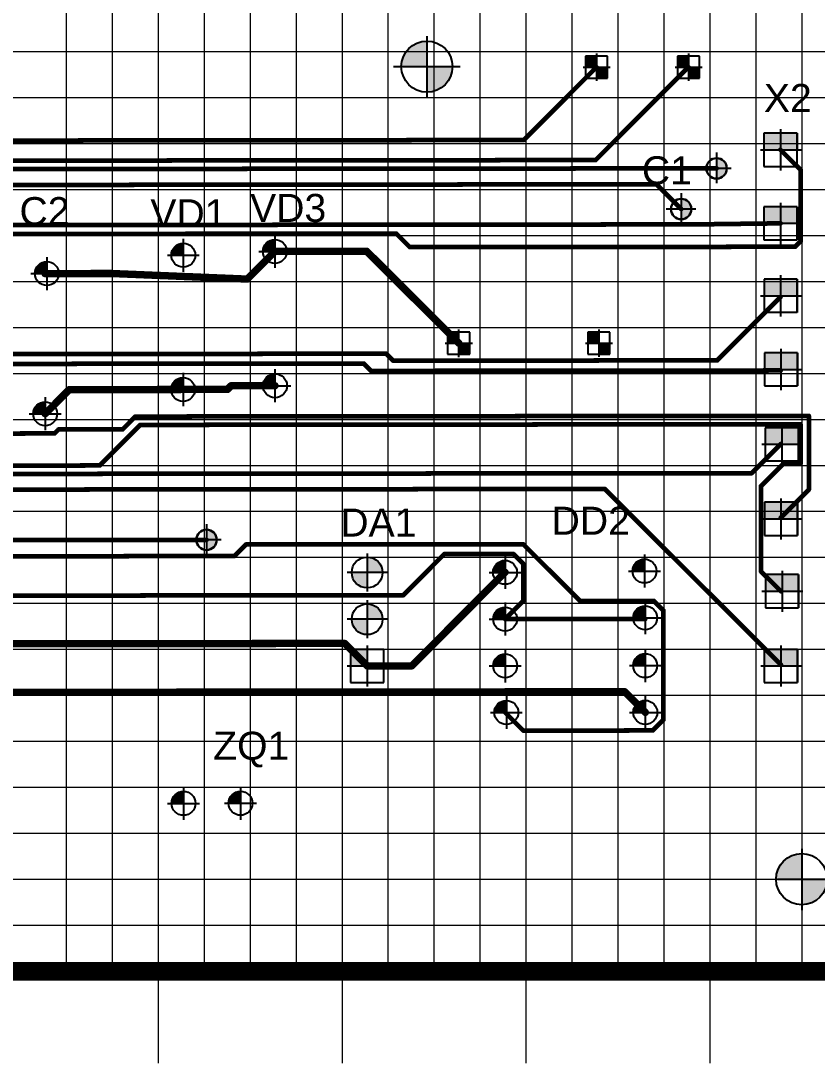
# Model space of a CAD drawing. Header units: millimetres. Extents: x 4478846 to 4492776, y 3796523 to 3799112.
# Drawn here: x 4482278.9 to 4482365.5, y 3797944 to 3798057.3 of the extents above; entities that cross this region are included whole.
import ezdxf

# ---------------------------------------------------------------- set-up
doc = ezdxf.new("R2010")
doc.units = ezdxf.units.MM
doc.linetypes.add('ACAD_ISO08W100', pattern=[36, 24, -3, 6, -3])
doc.layers.get('0').update_dxf_attribs({"lineweight": 25})
for name, color, linetype in [('BottomLayer', 5, 'Continuous'), ('InternalPlane1', 76, 'Continuous'), ('InternalPlane2', 16, 'Continuous'), ('MultiLayer', 9, 'Continuous'), ('TopLayer', 1, 'Continuous'), ('TopOverlay', 2, 'Continuous'), ('Размеры', 7, 'Continuous')]:
    doc.layers.add(name, color=color, linetype=linetype)
for name, color, linetype, lineweight in [('Tonkaya', 3, 'Continuous', 25), ('TXT', 220, 'Continuous', 20), ('тонкая', 7, 'Continuous', 13)]:
    doc.layers.add(name, color=color, linetype=linetype, lineweight=lineweight)
doc.styles.get("Standard").update_dxf_attribs({"font": 'arial.ttf'})

# ---------------------------------------------------------------- blocks, each defined once
blk = doc.blocks.new('*U279')
at = {"layer": 'тонкая'}
blk.add_line((-128, 0), (128, 0), dxfattribs=at)
blk = doc.blocks.new('*U280')
at = {"layer": 'тонкая', "color": 0, "linetype": 'ByBlock', "lineweight": -2, "transparency": 16777216}
for p in [(0, 100), (0, 95), (0, 90), (0, 85), (0, 80), (0, 75), (0, 70), (0, 65), (0, 60), (0, 55), (0, 50), (0, 45), (0, 40), (0, 35), (0, 30), (0, 25), (0, 20), (0, 15), (0, 10), (0, 5), (0, 0)]:
    blk.add_blockref('*U279', p, dxfattribs=at)
blk = doc.blocks.new('*U273')
at = {"layer": 'тонкая'}
blk.add_line((0, 95), (0, -95), dxfattribs=at)
blk = doc.blocks.new('*U274')
at = {"layer": 'тонкая', "color": 0, "linetype": 'ByBlock', "lineweight": -2, "transparency": 16777216}
for p in [(165, 0), (170, 0), (175, 0), (180, 0), (185, 0), (190, 0), (195, 0), (200, 0), (205, 0), (210, 0), (215, 0), (220, 0), (225, 0), (230, 0), (235, 0), (240, 0), (245, 0)]:
    blk.add_blockref('*U273', p, dxfattribs=at)
blk = doc.blocks.new('*U285')
at = {"layer": 'тонкая'}
blk.add_line((0, 5), (0, -5), dxfattribs=at)
blk = doc.blocks.new('*U286')
at = {"layer": 'тонкая', "color": 0, "linetype": 'ByBlock', "lineweight": -2, "transparency": 16777216}
for p in [(160, 0), (180, 0), (200, 0), (220, 0)]:
    blk.add_blockref('*U285', p, dxfattribs=at)

msp = doc.modelspace()

# ---------------------------------------------------------------- hatches: boundary and pattern name
at = {"layer": 'Tonkaya'}
h = msp.add_hatch(color=7, dxfattribs=at)
h.dxf.hatch_style = 1
h.paths.add_polyline_path([(4482323.08893, 3798055.12923, 0.414214041), (4482320.30493, 3798052.34523), (4482323.08893, 3798052.34523)])
h.paths.add_polyline_path([(4482325.87293, 3798052.34523), (4482323.08893, 3798052.34523), (4482323.08893, 3798049.56123, 0.414213084)])
h = msp.add_hatch(color=7, dxfattribs=at)
h.dxf.hatch_style = 1
h.paths.add_polyline_path([(4482316.58475, 3797999.01628), (4482316.58475, 3797997.33856), (4482318.26247, 3797997.33856, 0.414213562)])
h.paths.add_polyline_path([(4482316.58475, 3797997.33856), (4482314.90703, 3797997.33856, 0.414213562), (4482316.58475, 3797995.66084)])
h = msp.add_hatch(color=7, dxfattribs=at)
h.dxf.hatch_style = 1
h.paths.add_polyline_path([(4482316.58991, 3797993.93628), (4482316.58991, 3797992.25856), (4482318.26763, 3797992.25856, 0.414213562)])
h.paths.add_polyline_path([(4482316.58991, 3797992.25856), (4482314.91219, 3797992.25856, 0.414213562), (4482316.58991, 3797990.58084)])
h = msp.add_hatch(color=7, dxfattribs=at)
h.dxf.hatch_style = 1
h.paths.add_polyline_path([(4482363.85261, 3797966.77403, 0.41421404), (4482361.0686, 3797963.99003), (4482363.85261, 3797963.99003)])
h.paths.add_polyline_path([(4482366.6366, 3797963.99003), (4482363.85261, 3797963.99003), (4482363.85261, 3797961.20603, 0.414213084)])
at = {"layer": 'TXT'}
h = msp.add_hatch(color=0, dxfattribs=at)
h.dxf.hatch_style = 1
h.paths.add_polyline_path([(4482296.59147, 3798033.13911, 0.414213562), (4482295.29067, 3798031.83831), (4482296.59147, 3798031.83831)])
h = msp.add_hatch(color=0, dxfattribs=at)
h.dxf.hatch_style = 1
h.paths.add_polyline_path([(4482306.54933, 3798033.54922, 0.414213562), (4482305.24853, 3798032.24842), (4482306.54933, 3798032.24842)])
h = msp.add_hatch(color=0, dxfattribs=at)
h.dxf.hatch_style = 1
h.paths.add_polyline_path([(4482281.75176, 3798031.14406, 0.414213562), (4482280.45096, 3798029.84327), (4482281.75176, 3798029.84327)])
h = msp.add_hatch(color=0, dxfattribs=at)
h.dxf.hatch_style = 1
h.paths.add_polyline_path([(4482306.56415, 3798018.9492, 0.414213562), (4482305.26335, 3798017.6484), (4482306.56415, 3798017.6484)])
h = msp.add_hatch(color=0, dxfattribs=at)
h.dxf.hatch_style = 1
h.paths.add_polyline_path([(4482296.56458, 3798018.53905, 0.414213562), (4482295.26378, 3798017.23825), (4482296.56458, 3798017.23825)])
h = msp.add_hatch(color=0, dxfattribs=at)
h.dxf.hatch_style = 1
h.paths.add_polyline_path([(4482281.56723, 3798015.90387, 0.414213562), (4482280.26643, 3798014.60307), (4482281.56723, 3798014.60307)])
h = msp.add_hatch(color=0, dxfattribs=at)
h.dxf.hatch_style = 1
h.paths.add_polyline_path([(4482331.58476, 3797998.65459, 0.414213562), (4482330.28396, 3797997.35379), (4482331.58476, 3797997.35379)])
h = msp.add_hatch(color=0, dxfattribs=at)
h.dxf.hatch_style = 1
h.paths.add_polyline_path([(4482346.74778, 3797998.80019, 0.414213562), (4482345.44698, 3797997.49939), (4482346.74778, 3797997.49939)])
h = msp.add_hatch(color=0, dxfattribs=at)
h.dxf.hatch_style = 1
h.paths.add_polyline_path([(4482331.58992, 3797993.57459, 0.414213562), (4482330.28912, 3797992.27379), (4482331.58992, 3797992.27379)])
h = msp.add_hatch(color=0, dxfattribs=at)
h.dxf.hatch_style = 1
h.paths.add_polyline_path([(4482346.82991, 3797993.71706, 0.414213562), (4482345.52911, 3797992.41626), (4482346.82991, 3797992.41626)])
h = msp.add_hatch(color=0, dxfattribs=at)
h.dxf.hatch_style = 1
h.paths.add_polyline_path([(4482331.59508, 3797988.49459, 0.414213562), (4482330.29428, 3797987.19379), (4482331.59508, 3797987.19379)])
h = msp.add_hatch(color=0, dxfattribs=at)
h.dxf.hatch_style = 1
h.paths.add_polyline_path([(4482346.83507, 3797988.51006, 0.414213562), (4482345.53427, 3797987.20926), (4482346.83507, 3797987.20926)])
h = msp.add_hatch(color=0, dxfattribs=at)
h.dxf.hatch_style = 1
h.paths.add_polyline_path([(4482331.72695, 3797983.42297, 0.414213562), (4482330.42616, 3797982.12218), (4482331.72695, 3797982.12218)])
h = msp.add_hatch(color=0, dxfattribs=at)
h.dxf.hatch_style = 1
h.paths.add_polyline_path([(4482346.84022, 3797983.43006, 0.414213562), (4482345.53942, 3797982.12926), (4482346.84022, 3797982.12926)])
h = msp.add_hatch(color=0, dxfattribs=at)
h.dxf.hatch_style = 1
h.paths.add_polyline_path([(4482296.61026, 3797973.53911, 0.414213562), (4482295.30946, 3797972.23832), (4482296.61026, 3797972.23832)])
h = msp.add_hatch(color=0, dxfattribs=at)
h.dxf.hatch_style = 1
h.paths.add_polyline_path([(4482302.81029, 3797973.54541, 0.414213562), (4482301.50949, 3797972.24461), (4482302.81029, 3797972.24461)])
at = {"layer": 'Размеры', "lineweight": 30}
h = msp.add_hatch(color=0, dxfattribs=at)
h.dxf.hatch_style = 1
edge = h.paths.add_edge_path()
edge.add_line((4482355.70734, 3798041.55211), (4482354.59861, 3798041.28198))
edge.add_line((4482354.59861, 3798041.28198), (4482354.59861, 3798040.17229))
edge.add_arc((4482354.71274, 3798041.21595), 1.04987, 263.7592025, 378.6746193)
edge = h.paths.add_edge_path()
edge.add_line((4482354.59861, 3798042.39167), (4482354.59861, 3798041.28198))
edge.add_line((4482354.59861, 3798041.28198), (4482355.70734, 3798041.55211))
edge.add_arc((4482354.52564, 3798041.14343), 1.25038, 19.0774453, 86.6543092)
h = msp.add_hatch(color=0, dxfattribs=at)
h.dxf.hatch_style = 1
edge = h.paths.add_edge_path()
edge.add_line((4482351.85103, 3798037.12859), (4482350.7423, 3798036.85847))
edge.add_line((4482350.7423, 3798036.85847), (4482350.7423, 3798035.74878))
edge.add_arc((4482350.85643, 3798036.79243), 1.04987, 263.7592025, 378.6746193)
edge = h.paths.add_edge_path()
edge.add_line((4482350.7423, 3798037.96816), (4482350.7423, 3798036.85847))
edge.add_line((4482350.7423, 3798036.85847), (4482351.85103, 3798037.12859))
edge.add_arc((4482350.66933, 3798036.71991), 1.25038, 19.0774453, 86.6543092)
h = msp.add_hatch(color=0, dxfattribs=at)
h.dxf.hatch_style = 1
edge = h.paths.add_edge_path()
edge.add_line((4482300.22991, 3798001.16058), (4482299.12118, 3798000.89045))
edge.add_line((4482299.12118, 3798000.89045), (4482299.12118, 3797999.78076))
edge.add_arc((4482299.2353, 3798000.82442), 1.04987, 263.7592025, 378.6746193)
edge = h.paths.add_edge_path()
edge.add_line((4482299.12118, 3798002.00014), (4482299.12118, 3798000.89045))
edge.add_line((4482299.12118, 3798000.89045), (4482300.22991, 3798001.16058))
edge.add_arc((4482299.0482, 3798000.7519), 1.25038, 19.0774453, 86.6543092)

# ---------------------------------------------------------------- linework, layer by layer
at = {"color": 7, "linetype": 'Continuous'}
for p, q in [((4482342.73113, 3798053.48602), (4482340.32686, 3798053.48602)), ((4482340.32686, 3798053.48602), (4482340.32686, 3798051.08176)), ((4482341.529, 3798053.7646), (4482341.52818, 3798050.78267)), ((4482342.73113, 3798051.08176), (4482342.73113, 3798053.48602)), ((4482342.73113, 3798051.08176), (4482342.73113, 3798053.48602)), ((4482352.7312, 3798053.49617), (4482350.32694, 3798053.49617)), ((4482350.32694, 3798053.49617), (4482350.32694, 3798051.09191)), ((4482351.52907, 3798053.77475), (4482351.52826, 3798050.79282)), ((4482352.7312, 3798051.09191), (4482352.7312, 3798053.49617)), ((4482352.7312, 3798051.09191), (4482352.7312, 3798053.49617)), ((4482340.07411, 3798052.28389), (4482343.02677, 3798052.28389)), ((4482350.07419, 3798052.29404), (4482353.02684, 3798052.29404)), ((4482340.32686, 3798051.08176), (4482342.73113, 3798051.08176)), ((4482350.32694, 3798051.09191), (4482352.7312, 3798051.09191)), ((4482363.34259, 3798045.10746), (4482359.7362, 3798045.10746)), ((4482359.7362, 3798045.10746), (4482359.7362, 3798041.50107)), ((4482361.5394, 3798045.52533), (4482361.53817, 3798041.05244)), ((4482363.34236, 3798045.10647), (4482363.34039, 3798041.50008)), ((4482363.34259, 3798041.50107), (4482363.34259, 3798045.10746)), ((4482359.35707, 3798043.30426), (4482363.78605, 3798043.30426)), ((4482359.7362, 3798041.50107), (4482363.34259, 3798041.50107)), ((4482363.35071, 3798037.10748), (4482359.74432, 3798037.10748)), ((4482359.74432, 3798037.10748), (4482359.74432, 3798033.50109)), ((4482361.54752, 3798037.52535), (4482361.54629, 3798033.05246)), ((4482363.35049, 3798037.10649), (4482363.34851, 3798033.5001)), ((4482363.35071, 3798033.50109), (4482363.35071, 3798037.10748)), ((4482359.3652, 3798035.30428), (4482363.79418, 3798035.30428)), ((4482359.74432, 3798033.50109), (4482363.35071, 3798033.50109)), ((4482363.3587, 3798029.2344), (4482359.75231, 3798029.2344)), ((4482359.75231, 3798029.2344), (4482359.75231, 3798025.628)), ((4482361.55551, 3798029.65227), (4482361.55428, 3798025.17938)), ((4482363.35847, 3798029.23341), (4482363.3565, 3798025.62702)), ((4482363.3587, 3798025.628), (4482363.3587, 3798029.2344)), ((4482359.37319, 3798027.4312), (4482363.80217, 3798027.4312)), ((4482359.75231, 3798025.628), (4482363.3587, 3798025.628)), ((4482327.74022, 3798023.47087), (4482325.33596, 3798023.47087)), ((4482325.33596, 3798023.47087), (4482325.33596, 3798021.06661)), ((4482326.53809, 3798023.74945), (4482326.53727, 3798020.76753)), ((4482327.74022, 3798021.06661), (4482327.74022, 3798023.47087)), ((4482327.74022, 3798021.06661), (4482327.74022, 3798023.47087)), ((4482342.98021, 3798023.48634), (4482340.57595, 3798023.48634)), ((4482340.57595, 3798023.48634), (4482340.57595, 3798021.08208)), ((4482341.77808, 3798023.76492), (4482341.77726, 3798020.78299)), ((4482342.98021, 3798021.08208), (4482342.98021, 3798023.48634)), ((4482342.98021, 3798021.08208), (4482342.98021, 3798023.48634)), ((4482325.08321, 3798022.26874), (4482328.03586, 3798022.26874)), ((4482340.3232, 3798022.28421), (4482343.27585, 3798022.28421)), ((4482363.39943, 3798021.2302), (4482359.79304, 3798021.2302)), ((4482359.79304, 3798021.2302), (4482359.79304, 3798017.6238)), ((4482361.59623, 3798021.64807), (4482361.59501, 3798017.17518)), ((4482363.3992, 3798021.22921), (4482363.39723, 3798017.62282)), ((4482363.39943, 3798017.6238), (4482363.39943, 3798021.2302)), ((4482325.33596, 3798021.06661), (4482327.74022, 3798021.06661)), ((4482340.57595, 3798021.08208), (4482342.98021, 3798021.08208)), ((4482359.41391, 3798019.427), (4482363.84289, 3798019.427)), ((4482359.79304, 3798017.6238), (4482363.39943, 3798017.6238)), ((4482361.69684, 3798013.50265), (4482361.69562, 3798009.02976)), ((4482363.50004, 3798013.08478), (4482359.89364, 3798013.08478)), ((4482359.89364, 3798013.08478), (4482359.89364, 3798009.47839)), ((4482363.49981, 3798013.0838), (4482363.49783, 3798009.47741)), ((4482363.50004, 3798009.47839), (4482363.50004, 3798013.08478)), ((4482359.51452, 3798011.28159), (4482363.9435, 3798011.28159)), ((4482359.89364, 3798009.47839), (4482363.50004, 3798009.47839)), ((4482361.59623, 3798005.39937), (4482361.59501, 3798000.92648)), ((4482363.39943, 3798004.9815), (4482359.79304, 3798004.9815)), ((4482359.79304, 3798004.9815), (4482359.79304, 3798001.37511)), ((4482363.3992, 3798004.98052), (4482363.39723, 3798001.37412)), ((4482363.39943, 3798001.37511), (4482363.39943, 3798004.9815)), ((4482359.41391, 3798003.1783), (4482363.84289, 3798003.1783)), ((4482359.79304, 3798001.37511), (4482363.39943, 3798001.37511)), ((4482361.71511, 3797997.52548), (4482361.71389, 3797993.05259)), ((4482363.51831, 3797997.10761), (4482359.91192, 3797997.10761)), ((4482359.91192, 3797997.10761), (4482359.91192, 3797993.50121)), ((4482363.51808, 3797997.10662), (4482363.51611, 3797993.50023)), ((4482363.51831, 3797993.50121), (4482363.51831, 3797997.10761)), ((4482359.53279, 3797995.30441), (4482363.96177, 3797995.30441)), ((4482359.91192, 3797993.50121), (4482363.51831, 3797993.50121)), ((4482318.39826, 3797988.98176), (4482314.79187, 3797988.98176)), ((4482314.79187, 3797988.98176), (4482314.79187, 3797985.37537)), ((4482316.59506, 3797989.39963), (4482316.59384, 3797984.92674)), ((4482318.39826, 3797985.37537), (4482318.39826, 3797988.98176)), ((4482363.38084, 3797988.98187), (4482359.77445, 3797988.98187)), ((4482359.77445, 3797988.98187), (4482359.77445, 3797985.37547)), ((4482361.57764, 3797989.39974), (4482361.57642, 3797984.92685)), ((4482363.38061, 3797988.98088), (4482363.37864, 3797985.37449)), ((4482363.38084, 3797985.37547), (4482363.38084, 3797988.98187)), ((4482314.41274, 3797987.17857), (4482318.84172, 3797987.17857)), ((4482359.39532, 3797987.17867), (4482363.8243, 3797987.17867)), ((4482314.79187, 3797985.37537), (4482318.39826, 3797985.37537)), ((4482359.77445, 3797985.37547), (4482363.38084, 3797985.37547))]:
    msp.add_line(p, q, dxfattribs=at)
at = {"color": 7}
for points in [[(4482341.529, 3798052.28389), (4482341.529, 3798053.48602), (4482340.32686, 3798052.28389), (4482340.32686, 3798053.48602)], [(4482341.529, 3798052.28389), (4482341.529, 3798053.48602), (4482340.32686, 3798052.28389), (4482340.32686, 3798053.48602)], [(4482351.52907, 3798052.29404), (4482351.52907, 3798053.49617), (4482350.32694, 3798052.29404), (4482350.32694, 3798053.49617)], [(4482351.52907, 3798052.29404), (4482351.52907, 3798053.49617), (4482350.32694, 3798052.29404), (4482350.32694, 3798053.49617)], [(4482341.529, 3798052.28389), (4482341.529, 3798051.08176), (4482342.73113, 3798052.28389), (4482342.73113, 3798051.08176)], [(4482341.529, 3798052.28389), (4482341.529, 3798051.08176), (4482342.73113, 3798052.28389), (4482342.73113, 3798051.08176)], [(4482351.52907, 3798052.29404), (4482351.52907, 3798051.09191), (4482352.7312, 3798052.29404), (4482352.7312, 3798051.09191)], [(4482351.52907, 3798052.29404), (4482351.52907, 3798051.09191), (4482352.7312, 3798052.29404), (4482352.7312, 3798051.09191)], [(4482361.5394, 3798043.30426), (4482361.5394, 3798045.10746), (4482359.7362, 3798043.30426), (4482359.7362, 3798045.10746)], [(4482361.5394, 3798043.30426), (4482361.5394, 3798045.10746), (4482359.7362, 3798043.30426), (4482359.7362, 3798045.10746)], [(4482361.53818, 3798043.30426), (4482361.53917, 3798045.10746), (4482363.34138, 3798043.30328), (4482363.34236, 3798045.10647)], [(4482361.53818, 3798043.30426), (4482361.53917, 3798045.10746), (4482363.34138, 3798043.30328), (4482363.34236, 3798045.10647)], [(4482361.54752, 3798035.30428), (4482361.54752, 3798037.10748), (4482359.74432, 3798035.30428), (4482359.74432, 3798037.10748)], [(4482361.54752, 3798035.30428), (4482361.54752, 3798037.10748), (4482359.74432, 3798035.30428), (4482359.74432, 3798037.10748)], [(4482361.5463, 3798035.30428), (4482361.54729, 3798037.10748), (4482363.3495, 3798035.3033), (4482363.35049, 3798037.10649)], [(4482361.5463, 3798035.30428), (4482361.54729, 3798037.10748), (4482363.3495, 3798035.3033), (4482363.35049, 3798037.10649)], [(4482361.55551, 3798027.4312), (4482361.55551, 3798029.2344), (4482359.75231, 3798027.4312), (4482359.75231, 3798029.2344)], [(4482361.55551, 3798027.4312), (4482361.55551, 3798029.2344), (4482359.75231, 3798027.4312), (4482359.75231, 3798029.2344)], [(4482361.55429, 3798027.4312), (4482361.55528, 3798029.2344), (4482363.35749, 3798027.43022), (4482363.35847, 3798029.23341)], [(4482361.55429, 3798027.4312), (4482361.55528, 3798029.2344), (4482363.35749, 3798027.43022), (4482363.35847, 3798029.23341)], [(4482326.53809, 3798022.26874), (4482326.53809, 3798023.47087), (4482325.33596, 3798022.26874), (4482325.33596, 3798023.47087)], [(4482326.53809, 3798022.26874), (4482326.53809, 3798023.47087), (4482325.33596, 3798022.26874), (4482325.33596, 3798023.47087)], [(4482341.77808, 3798022.28421), (4482341.77808, 3798023.48634), (4482340.57595, 3798022.28421), (4482340.57595, 3798023.48634)], [(4482341.77808, 3798022.28421), (4482341.77808, 3798023.48634), (4482340.57595, 3798022.28421), (4482340.57595, 3798023.48634)], [(4482326.53809, 3798022.26874), (4482326.53809, 3798021.06661), (4482327.74022, 3798022.26874), (4482327.74022, 3798021.06661)], [(4482326.53809, 3798022.26874), (4482326.53809, 3798021.06661), (4482327.74022, 3798022.26874), (4482327.74022, 3798021.06661)], [(4482341.77808, 3798022.28421), (4482341.77808, 3798021.08208), (4482342.98021, 3798022.28421), (4482342.98021, 3798021.08208)], [(4482341.77808, 3798022.28421), (4482341.77808, 3798021.08208), (4482342.98021, 3798022.28421), (4482342.98021, 3798021.08208)], [(4482361.59623, 3798019.427), (4482361.59623, 3798021.2302), (4482359.79304, 3798019.427), (4482359.79304, 3798021.2302)], [(4482361.59623, 3798019.427), (4482361.59623, 3798021.2302), (4482359.79304, 3798019.427), (4482359.79304, 3798021.2302)], [(4482361.59502, 3798019.427), (4482361.59601, 3798021.2302), (4482363.39822, 3798019.42601), (4482363.3992, 3798021.22921)], [(4482361.59502, 3798019.427), (4482361.59601, 3798021.2302), (4482363.39822, 3798019.42601), (4482363.3992, 3798021.22921)], [(4482361.69684, 3798011.28159), (4482361.69684, 3798013.08478), (4482359.89364, 3798011.28159), (4482359.89364, 3798013.08478)], [(4482361.69684, 3798011.28159), (4482361.69684, 3798013.08478), (4482359.89364, 3798011.28159), (4482359.89364, 3798013.08478)], [(4482361.69562, 3798011.28159), (4482361.69661, 3798013.08478), (4482363.49882, 3798011.2806), (4482363.49981, 3798013.0838)], [(4482361.69562, 3798011.28159), (4482361.69661, 3798013.08478), (4482363.49882, 3798011.2806), (4482363.49981, 3798013.0838)], [(4482361.59623, 3798003.1783), (4482361.59623, 3798004.9815), (4482359.79304, 3798003.1783), (4482359.79304, 3798004.9815)], [(4482361.59623, 3798003.1783), (4482361.59623, 3798004.9815), (4482359.79304, 3798003.1783), (4482359.79304, 3798004.9815)], [(4482361.59502, 3798003.1783), (4482361.59601, 3798004.9815), (4482363.39822, 3798003.17732), (4482363.3992, 3798004.98052)], [(4482361.59502, 3798003.1783), (4482361.59601, 3798004.9815), (4482363.39822, 3798003.17732), (4482363.3992, 3798004.98052)], [(4482361.71511, 3797995.30441), (4482361.71511, 3797997.10761), (4482359.91192, 3797995.30441), (4482359.91192, 3797997.10761)], [(4482361.71511, 3797995.30441), (4482361.71511, 3797997.10761), (4482359.91192, 3797995.30441), (4482359.91192, 3797997.10761)], [(4482361.7139, 3797995.30441), (4482361.71489, 3797997.10761), (4482363.5171, 3797995.30343), (4482363.51808, 3797997.10662)], [(4482361.7139, 3797995.30441), (4482361.71489, 3797997.10761), (4482363.5171, 3797995.30343), (4482363.51808, 3797997.10662)], [(4482316.59506, 3797987.17857), (4482316.59506, 3797988.98176), (4482314.79187, 3797987.17857), (4482314.79187, 3797988.98176)], [(4482316.59506, 3797987.17857), (4482316.59506, 3797988.98176), (4482314.79187, 3797987.17857), (4482314.79187, 3797988.98176)], [(4482361.57764, 3797987.17867), (4482361.57764, 3797988.98187), (4482359.77445, 3797987.17867), (4482359.77445, 3797988.98187)], [(4482361.57764, 3797987.17867), (4482361.57764, 3797988.98187), (4482359.77445, 3797987.17867), (4482359.77445, 3797988.98187)], [(4482361.57643, 3797987.17867), (4482361.57741, 3797988.98187), (4482363.37963, 3797987.17768), (4482363.38061, 3797988.98088)], [(4482361.57643, 3797987.17867), (4482361.57741, 3797988.98187), (4482363.37963, 3797987.17768), (4482363.38061, 3797988.98088)]]:
    msp.add_solid(points, dxfattribs=at)
at = {"layer": 'BottomLayer'}
for points, const_width in [([(4482341.529, 3798052.28389), (4482333.62067, 3798044.35949)], 0.508), ([(4482351.52907, 3798052.29404), (4482341.43856, 3798042.18303)], 0.508), ([(4482333.62067, 3798044.35949), (4482236.33313, 3798044.26075)], 0.508), ([(4482363.7428, 3798041.10412), (4482361.53818, 3798043.30426)], 0.508), ([(4482341.43856, 3798042.18303), (4482231.43853, 3798042.07138)], 0.508), ([(4482354.59861, 3798041.28198), (4482265.52503, 3798041.19157)], 0.508), ([(4482363.75065, 3798033.36647), (4482363.7428, 3798041.10412)], 0.508), ([(4482348.04717, 3798039.54813), (4482265.34481, 3798039.46419)], 0.508), ([(4482350.7423, 3798036.85847), (4482348.04717, 3798039.54813)], 0.508), ([(4482352.2617, 3798035.18737), (4482274.1414, 3798035.10808)], 0.508), ([(4482361.5463, 3798035.30428), (4482352.2617, 3798035.18737)], 0.508), ([(4482319.757, 3798034.18542), (4482274.54502, 3798034.13953)], 0.508), ([(4482321.23169, 3798032.71371), (4482319.757, 3798034.18542)], 0.508), ([(4482306.54933, 3798032.24842), (4482303.54838, 3798029.24136)], 0.8), ([(4482316.54941, 3798032.25857), (4482306.54933, 3798032.24842)], 0.8), ([(4482326.55953, 3798022.26874), (4482316.54941, 3798032.25857)], 0.8), ([(4482363.14167, 3798032.75625), (4482321.23169, 3798032.71371)], 0.508), ([(4482363.75065, 3798033.36647), (4482363.14167, 3798032.75625)], 0.508), ([(4482288.77338, 3798029.85039), (4482281.55176, 3798029.84306)], 0.8), ([(4482303.54838, 3798029.24136), (4482288.77338, 3798029.85039)], 0.8), ([(4482361.55442, 3798027.3042), (4482354.66746, 3798020.40324)], 0.508), ([(4482318.65265, 3798021.12869), (4482251.42864, 3798021.06046)], 0.508), ([(4482319.41542, 3798020.36746), (4482318.65265, 3798021.12869)], 0.508), ([(4482316.21533, 3798020.05941), (4482255.36296, 3798019.99765)], 0.508), ([(4482317.01736, 3798019.25901), (4482316.21533, 3798020.05941)], 0.508), ([(4482354.66746, 3798020.40324), (4482319.41542, 3798020.36746)], 0.508), ([(4482361.56254, 3798019.30422), (4482317.01736, 3798019.25901)], 0.508), ([(4482301.79058, 3798017.64356), (4482301.39099, 3798017.24315)], 0.8), ([(4482306.56415, 3798017.6484), (4482301.79058, 3798017.64356)], 0.8), ([(4482284.18453, 3798017.22569), (4482281.56723, 3798014.60307)], 0.8), ([(4482296.56458, 3798017.23825), (4482284.18453, 3798017.22569)], 0.8), ([(4482301.39099, 3798017.24315), (4482296.56458, 3798017.23825)], 0.8), ([(4482291.38119, 3798014.29502), (4482289.98845, 3798012.89945)], 0.508), ([(4482364.62957, 3798014.36937), (4482291.38119, 3798014.29502)], 0.508), ([(4482364.63769, 3798006.36939), (4482364.62957, 3798014.36937)], 0.508), ([(4482291.91145, 3798013.38756), (4482287.50791, 3798008.97507)], 0.508), ([(4482363.7225, 3798013.46045), (4482291.91145, 3798013.38756)], 0.508), ([(4482363.72687, 3798009.15241), (4482363.7225, 3798013.46045)], 0.508), ([(4482282.58317, 3798012.45607), (4482271.48541, 3798012.44481)], 0.508), ([(4482283.01859, 3798012.89238), (4482282.58317, 3798012.45607)], 0.508), ([(4482289.98845, 3798012.89945), (4482283.01859, 3798012.89238)], 0.508), ([(4482361.57066, 3798011.30424), (4482358.41188, 3798008.13904)], 0.508), ([(4482287.50791, 3798008.97507), (4482263.82699, 3798008.95104)], 0.508), ([(4482361.84483, 3798009.1505), (4482359.40891, 3798006.70962)], 0.508), ([(4482363.72687, 3798009.15241), (4482361.84483, 3798009.1505)], 0.508), ([(4482358.41188, 3798008.13904), (4482254.73594, 3798008.03381)], 0.508), ([(4482342.43965, 3798006.42082), (4482251.30684, 3798006.32833)], 0.508), ([(4482361.59502, 3797987.3043), (4482342.43965, 3798006.42082)], 0.508), ([(4482359.41829, 3797997.4685), (4482359.40891, 3798006.70962)], 0.508), ([(4482364.63769, 3798006.36939), (4482361.57878, 3798003.30426)], 0.508), ([(4482299.12118, 3798000.89045), (4482231.93161, 3798000.82226)], 0.508), ([(4482303.39996, 3798000.3868), (4482302.14262, 3797999.1269)], 0.508), ([(4482333.55808, 3798000.41741), (4482303.39996, 3798000.3868)], 0.508), ([(4482339.74397, 3797994.24406), (4482333.55808, 3798000.41741)], 0.508), ([(4482302.14262, 3797999.1269), (4482228.69998, 3797999.05236)], 0.508), ([(4482324.97397, 3797999.34189), (4482320.50811, 3797994.86696)], 0.508), ([(4482332.49236, 3797999.34952), (4482324.97397, 3797999.34189)], 0.508), ([(4482333.56025, 3797998.28381), (4482332.49236, 3797999.34952)], 0.508), ([(4482333.56434, 3797994.25222), (4482333.56025, 3797998.28381)], 0.508), ([(4482331.58476, 3797997.35379), (4482321.43508, 3797987.18348)], 0.8), ([(4482361.5869, 3797995.30428), (4482359.41829, 3797997.4685)], 0.508), ([(4482320.50811, 3797994.86696), (4482169.58138, 3797994.71377)], 0.508), ([(4482333.56434, 3797994.25222), (4482331.58992, 3797992.27379)], 0.508), ([(4482347.77036, 3797994.25221), (4482339.74397, 3797994.24406)], 0.508), ([(4482348.80539, 3797993.21928), (4482347.77036, 3797994.25221)], 0.508), ([(4482348.81746, 3797981.33208), (4482348.80539, 3797993.21928)], 0.508), ([(4482346.82991, 3797992.28926), (4482331.58992, 3797992.27379)], 0.508), ([(4482314.14056, 3797989.62809), (4482211.34458, 3797989.52376)], 0.8), ([(4482316.59506, 3797987.17857), (4482314.14056, 3797989.62809)], 0.8), ([(4482321.43508, 3797987.18348), (4482316.59506, 3797987.17857)], 0.8), ([(4482344.58913, 3797984.37579), (4482251.88923, 3797984.2817)], 0.8), ([(4482346.84022, 3797982.12926), (4482344.58913, 3797984.37579)], 0.8), ([(4482333.56981, 3797980.14821), (4482331.60023, 3797982.11379)], 0.508), ([(4482348.81746, 3797981.33208), (4482347.65025, 3797980.1625)], 0.508), ([(4482347.65025, 3797980.1625), (4482333.56981, 3797980.14821)], 0.508)]:
    msp.add_lwpolyline(points, dxfattribs=dict(at, const_width=const_width))
for points, const_width in [([(4482341.656, 3798052.28402, -1), (4482341.402, 3798052.28376, -1)], 0.254), ([(4482351.65607, 3798052.29417, -1), (4482351.40207, 3798052.29391, -1)], 0.254), ([(4482333.74767, 3798044.35962, -1), (4482333.49367, 3798044.35936, -1)], 0.254), ([(4482333.74767, 3798044.35962, -1), (4482333.49367, 3798044.35936, -1)], 0.254), ([(4482361.66518, 3798043.30439, -1), (4482361.41118, 3798043.30413, -1)], 0.254), ([(4482341.56556, 3798042.18315, -1), (4482341.31156, 3798042.1829, -1)], 0.254), ([(4482341.56556, 3798042.18315, -1), (4482341.31156, 3798042.1829, -1)], 0.254), ([(4482354.72561, 3798041.28211, -1), (4482354.47161, 3798041.28185, -1)], 0.254), ([(4482363.8698, 3798041.10425, -1), (4482363.6158, 3798041.10399, -1)], 0.254), ([(4482363.8698, 3798041.10425, -1), (4482363.6158, 3798041.10399, -1)], 0.254), ([(4482348.17417, 3798039.54826, -1), (4482347.92017, 3798039.548, -1)], 0.254), ([(4482348.17417, 3798039.54826, -1), (4482347.92017, 3798039.548, -1)], 0.254), ([(4482350.8693, 3798036.8586, -1), (4482350.6153, 3798036.85834, -1)], 0.254), ([(4482352.3887, 3798035.1875, -1), (4482352.1347, 3798035.18724, -1)], 0.254), ([(4482352.3887, 3798035.1875, -1), (4482352.1347, 3798035.18724, -1)], 0.254), ([(4482361.6733, 3798035.30441, -1), (4482361.4193, 3798035.30415, -1)], 0.254), ([(4482319.884, 3798034.18554, -1), (4482319.63, 3798034.18529, -1)], 0.254), ([(4482319.884, 3798034.18554, -1), (4482319.63, 3798034.18529, -1)], 0.254), ([(4482306.74933, 3798032.24862, -1), (4482306.34933, 3798032.24821, -1)], 0.4), ([(4482306.74933, 3798032.24862, -1), (4482306.34933, 3798032.24821, -1)], 0.4), ([(4482316.74941, 3798032.25877, -1), (4482316.34941, 3798032.25836, -1)], 0.4), ([(4482316.74941, 3798032.25877, -1), (4482316.34941, 3798032.25836, -1)], 0.4), ([(4482321.35869, 3798032.71384, -1), (4482321.10469, 3798032.71358, -1)], 0.254), ([(4482321.35869, 3798032.71384, -1), (4482321.10469, 3798032.71358, -1)], 0.254), ([(4482363.26867, 3798032.75638, -1), (4482363.01467, 3798032.75612, -1)], 0.254), ([(4482363.26867, 3798032.75638, -1), (4482363.01467, 3798032.75612, -1)], 0.254), ([(4482363.87765, 3798033.3666, -1), (4482363.62365, 3798033.36634, -1)], 0.254), ([(4482363.87765, 3798033.3666, -1), (4482363.62365, 3798033.36634, -1)], 0.254), ([(4482281.75176, 3798029.84327, -1), (4482281.35176, 3798029.84286, -1)], 0.4), ([(4482288.97338, 3798029.8506, -1), (4482288.57338, 3798029.85019, -1)], 0.4), ([(4482288.97338, 3798029.8506, -1), (4482288.57338, 3798029.85019, -1)], 0.4), ([(4482303.74837, 3798029.24156, -1), (4482303.34838, 3798029.24116, -1)], 0.4), ([(4482303.74837, 3798029.24156, -1), (4482303.34838, 3798029.24116, -1)], 0.4), ([(4482361.68142, 3798027.30433, -1), (4482361.42742, 3798027.30407, -1)], 0.254), ([(4482326.75953, 3798022.26894, -1), (4482326.35953, 3798022.26854, -1)], 0.4), ([(4482318.77965, 3798021.12882, -1), (4482318.52565, 3798021.12856, -1)], 0.254), ([(4482318.77965, 3798021.12882, -1), (4482318.52565, 3798021.12856, -1)], 0.254), ([(4482316.34233, 3798020.05954, -1), (4482316.08833, 3798020.05928, -1)], 0.254), ([(4482316.34233, 3798020.05954, -1), (4482316.08833, 3798020.05928, -1)], 0.254), ([(4482319.54242, 3798020.36759, -1), (4482319.28842, 3798020.36733, -1)], 0.254), ([(4482319.54242, 3798020.36759, -1), (4482319.28842, 3798020.36733, -1)], 0.254), ([(4482354.79446, 3798020.40337, -1), (4482354.54046, 3798020.40311, -1)], 0.254), ([(4482354.79446, 3798020.40337, -1), (4482354.54046, 3798020.40311, -1)], 0.254), ([(4482317.14436, 3798019.25914, -1), (4482316.89036, 3798019.25888, -1)], 0.254), ([(4482317.14436, 3798019.25914, -1), (4482316.89036, 3798019.25888, -1)], 0.254), ([(4482361.68954, 3798019.30435, -1), (4482361.43554, 3798019.30409, -1)], 0.254), ([(4482301.99058, 3798017.64376, -1), (4482301.59058, 3798017.64335, -1)], 0.4), ([(4482301.99058, 3798017.64376, -1), (4482301.59058, 3798017.64335, -1)], 0.4), ([(4482306.76415, 3798017.6486, -1), (4482306.36415, 3798017.6482, -1)], 0.4), ([(4482284.38453, 3798017.22589, -1), (4482283.98453, 3798017.22548, -1)], 0.4), ([(4482284.38453, 3798017.22589, -1), (4482283.98453, 3798017.22548, -1)], 0.4), ([(4482296.76458, 3798017.23846, -1), (4482296.36458, 3798017.23805, -1)], 0.4), ([(4482296.76458, 3798017.23846, -1), (4482296.36458, 3798017.23805, -1)], 0.4), ([(4482301.59099, 3798017.24335, -1), (4482301.19099, 3798017.24295, -1)], 0.4), ([(4482301.59099, 3798017.24335, -1), (4482301.19099, 3798017.24295, -1)], 0.4), ([(4482281.76723, 3798014.60327, -1), (4482281.36723, 3798014.60287, -1)], 0.4), ([(4482291.50819, 3798014.29515, -1), (4482291.25419, 3798014.29489, -1)], 0.254), ([(4482291.50819, 3798014.29515, -1), (4482291.25419, 3798014.29489, -1)], 0.254), ([(4482364.75657, 3798014.3695, -1), (4482364.50257, 3798014.36924, -1)], 0.254), ([(4482364.75657, 3798014.3695, -1), (4482364.50257, 3798014.36924, -1)], 0.254), ([(4482292.03845, 3798013.38769, -1), (4482291.78445, 3798013.38743, -1)], 0.254), ([(4482292.03845, 3798013.38769, -1), (4482291.78445, 3798013.38743, -1)], 0.254), ([(4482363.84949, 3798013.46058, -1), (4482363.5955, 3798013.46032, -1)], 0.254), ([(4482363.84949, 3798013.46058, -1), (4482363.5955, 3798013.46032, -1)], 0.254), ([(4482282.71017, 3798012.4562, -1), (4482282.45617, 3798012.45594, -1)], 0.254), ([(4482282.71017, 3798012.4562, -1), (4482282.45617, 3798012.45594, -1)], 0.254), ([(4482283.14559, 3798012.89251, -1), (4482282.89159, 3798012.89225, -1)], 0.254), ([(4482283.14559, 3798012.89251, -1), (4482282.89159, 3798012.89225, -1)], 0.254), ([(4482290.11545, 3798012.89958, -1), (4482289.86145, 3798012.89932, -1)], 0.254), ([(4482290.11545, 3798012.89958, -1), (4482289.86145, 3798012.89932, -1)], 0.254), ([(4482361.69766, 3798011.30437, -1), (4482361.44366, 3798011.30411, -1)], 0.254), ([(4482287.63491, 3798008.9752, -1), (4482287.38091, 3798008.97494, -1)], 0.254), ([(4482287.63491, 3798008.9752, -1), (4482287.38091, 3798008.97494, -1)], 0.254), ([(4482361.97183, 3798009.15063, -1), (4482361.71783, 3798009.15037, -1)], 0.254), ([(4482361.97183, 3798009.15063, -1), (4482361.71783, 3798009.15037, -1)], 0.254), ([(4482363.85387, 3798009.15254, -1), (4482363.59987, 3798009.15228, -1)], 0.254), ([(4482363.85387, 3798009.15254, -1), (4482363.59987, 3798009.15228, -1)], 0.254), ([(4482358.53888, 3798008.13917, -1), (4482358.28488, 3798008.13891, -1)], 0.254), ([(4482358.53888, 3798008.13917, -1), (4482358.28488, 3798008.13891, -1)], 0.254), ([(4482342.56665, 3798006.42095, -1), (4482342.31265, 3798006.42069, -1)], 0.254), ([(4482342.56665, 3798006.42095, -1), (4482342.31265, 3798006.42069, -1)], 0.254), ([(4482359.53591, 3798006.70975, -1), (4482359.28191, 3798006.7095, -1)], 0.254), ([(4482359.53591, 3798006.70975, -1), (4482359.28191, 3798006.7095, -1)], 0.254), ([(4482364.76469, 3798006.36952, -1), (4482364.51069, 3798006.36926, -1)], 0.254), ([(4482364.76469, 3798006.36952, -1), (4482364.51069, 3798006.36926, -1)], 0.254), ([(4482361.70578, 3798003.30439, -1), (4482361.45178, 3798003.30413, -1)], 0.254), ([(4482299.24818, 3798000.89058, -1), (4482298.99418, 3798000.89032, -1)], 0.254), ([(4482303.52696, 3798000.38692, -1), (4482303.27296, 3798000.38667, -1)], 0.254), ([(4482303.52696, 3798000.38692, -1), (4482303.27296, 3798000.38667, -1)], 0.254), ([(4482333.68508, 3798000.41753, -1), (4482333.43108, 3798000.41728, -1)], 0.254), ([(4482333.68508, 3798000.41753, -1), (4482333.43108, 3798000.41728, -1)], 0.254), ([(4482302.26962, 3797999.12703, -1), (4482302.01562, 3797999.12677, -1)], 0.254), ([(4482302.26962, 3797999.12703, -1), (4482302.01562, 3797999.12677, -1)], 0.254), ([(4482325.10097, 3797999.34202, -1), (4482324.84697, 3797999.34176, -1)], 0.254), ([(4482325.10097, 3797999.34202, -1), (4482324.84697, 3797999.34176, -1)], 0.254), ([(4482332.61936, 3797999.34965, -1), (4482332.36536, 3797999.34939, -1)], 0.254), ([(4482332.61936, 3797999.34965, -1), (4482332.36536, 3797999.34939, -1)], 0.254), ([(4482333.68725, 3797998.28394, -1), (4482333.43325, 3797998.28368, -1)], 0.254), ([(4482333.68725, 3797998.28394, -1), (4482333.43325, 3797998.28368, -1)], 0.254), ([(4482331.78476, 3797997.35399, -1), (4482331.38476, 3797997.35358, -1)], 0.4), ([(4482359.54529, 3797997.46863, -1), (4482359.29129, 3797997.46837, -1)], 0.254), ([(4482359.54529, 3797997.46863, -1), (4482359.29129, 3797997.46837, -1)], 0.254), ([(4482320.63511, 3797994.86709, -1), (4482320.38111, 3797994.86683, -1)], 0.254), ([(4482320.63511, 3797994.86709, -1), (4482320.38111, 3797994.86683, -1)], 0.254), ([(4482361.7139, 3797995.30441, -1), (4482361.4599, 3797995.30415, -1)], 0.254), ([(4482333.69134, 3797994.25235, -1), (4482333.43734, 3797994.25209, -1)], 0.254), ([(4482333.69134, 3797994.25235, -1), (4482333.43734, 3797994.25209, -1)], 0.254), ([(4482339.87097, 3797994.24419, -1), (4482339.61697, 3797994.24394, -1)], 0.254), ([(4482339.87097, 3797994.24419, -1), (4482339.61697, 3797994.24394, -1)], 0.254), ([(4482347.89736, 3797994.25234, -1), (4482347.64336, 3797994.25208, -1)], 0.254), ([(4482347.89736, 3797994.25234, -1), (4482347.64336, 3797994.25208, -1)], 0.254), ([(4482348.93239, 3797993.21941, -1), (4482348.67839, 3797993.21915, -1)], 0.254), ([(4482348.93239, 3797993.21941, -1), (4482348.67839, 3797993.21915, -1)], 0.254), ([(4482331.71692, 3797992.27392, -1), (4482331.46292, 3797992.27366, -1)], 0.254), ([(4482331.71692, 3797992.27392, -1), (4482331.46292, 3797992.27366, -1)], 0.254), ([(4482346.95691, 3797992.28939, -1), (4482346.70291, 3797992.28913, -1)], 0.254), ([(4482314.34056, 3797989.62829, -1), (4482313.94056, 3797989.62789, -1)], 0.4), ([(4482314.34056, 3797989.62829, -1), (4482313.94056, 3797989.62789, -1)], 0.4), ([(4482316.79506, 3797987.17877, -1), (4482316.39506, 3797987.17836, -1)], 0.4), ([(4482316.79506, 3797987.17877, -1), (4482316.39506, 3797987.17836, -1)], 0.4), ([(4482321.63508, 3797987.18368, -1), (4482321.23508, 3797987.18328, -1)], 0.4), ([(4482321.63508, 3797987.18368, -1), (4482321.23508, 3797987.18328, -1)], 0.4), ([(4482361.72202, 3797987.30443, -1), (4482361.46802, 3797987.30417, -1)], 0.254), ([(4482344.78913, 3797984.376, -1), (4482344.38913, 3797984.37559, -1)], 0.4), ([(4482344.78913, 3797984.376, -1), (4482344.38913, 3797984.37559, -1)], 0.4), ([(4482331.72723, 3797982.11392, -1), (4482331.47323, 3797982.11367, -1)], 0.254), ([(4482347.04022, 3797982.12947, -1), (4482346.64022, 3797982.12906, -1)], 0.4), ([(4482348.94446, 3797981.33221, -1), (4482348.69046, 3797981.33196, -1)], 0.254), ([(4482348.94446, 3797981.33221, -1), (4482348.69046, 3797981.33196, -1)], 0.254), ([(4482333.69681, 3797980.14834, -1), (4482333.44281, 3797980.14808, -1)], 0.254), ([(4482333.69681, 3797980.14834, -1), (4482333.44281, 3797980.14808, -1)], 0.254), ([(4482347.77725, 3797980.16263, -1), (4482347.52325, 3797980.16237, -1)], 0.254), ([(4482347.77725, 3797980.16263, -1), (4482347.52325, 3797980.16237, -1)], 0.254)]:
    msp.add_lwpolyline(points, format="xyb", close=True, dxfattribs=dict(at, const_width=const_width))
at = {"layer": 'InternalPlane1', "lineweight": 106, "const_width": 2.032}
msp.add_lwpolyline([(4482118.85261, 3797953.99003), (4482374.85261, 3797953.99003)], dxfattribs=at)
at = {"layer": 'InternalPlane2', "lineweight": 106, "const_width": 2.032}
msp.add_lwpolyline([(4482118.85261, 3797953.99003), (4482374.85261, 3797953.99003)], dxfattribs=at)
at = {"layer": 'MultiLayer', "color": 0}
for centre in [(4482296.59147, 3798031.83831), (4482306.54933, 3798032.24842), (4482281.75176, 3798029.84327), (4482306.56415, 3798017.6484), (4482296.56458, 3798017.23825), (4482281.56723, 3798014.60307), (4482331.58476, 3797997.35379), (4482346.74778, 3797997.49939), (4482331.58992, 3797992.27379), (4482346.82991, 3797992.41626), (4482331.59508, 3797987.19379), (4482346.83507, 3797987.20926), (4482331.72695, 3797982.12218), (4482346.84022, 3797982.12926), (4482296.61026, 3797972.23832), (4482302.81029, 3797972.24461)]:
    msp.add_circle(centre, 1.3008, dxfattribs=at)
at = {"layer": 'Tonkaya', "color": 7, "lineweight": -2}
for p, q in [((4482323.08893, 3798055.65116), (4482323.08893, 3798048.96956)), ((4482319.46973, 3798052.34523), (4482326.70813, 3798052.34523)), ((4482363.85261, 3797967.29596), (4482363.85261, 3797960.61436)), ((4482361.23341, 3797963.99003), (4482368.47181, 3797963.99003))]:
    msp.add_line(p, q, dxfattribs=at)
at = {"layer": 'Tonkaya', "color": 7}
for p, q in [((4482354.59861, 3798042.99715), (4482354.59861, 3798039.65534)), ((4482356.18661, 3798041.28198), (4482352.95771, 3798041.28198)), ((4482350.7423, 3798038.57363), (4482350.7423, 3798035.23183)), ((4482352.33029, 3798036.85847), (4482349.1014, 3798036.85847)), ((4482299.12118, 3798002.60562), (4482299.12118, 3797999.26381)), ((4482300.70917, 3798000.89045), (4482297.48027, 3798000.89045)), ((4482316.58475, 3797999.41226), (4482316.58475, 3797995.26486)), ((4482318.7732, 3797997.33856), (4482314.3963, 3797997.33856)), ((4482316.58991, 3797994.33227), (4482316.58991, 3797990.18486)), ((4482318.77835, 3797992.25856), (4482314.40146, 3797992.25856))]:
    msp.add_line(p, q, dxfattribs=at)
for centre, radius in [((4482323.08893, 3798052.34523), 2.784), ((4482316.58475, 3797997.33856), 1.67772), ((4482316.58991, 3797992.25856), 1.67772), ((4482363.8526, 3797963.99003), 2.784)]:
    msp.add_circle(centre, radius, dxfattribs=at)
at = {"layer": 'TopLayer', "color": 0, "linetype": 'ACAD_ISO08W100'}
for p, q in [((4482296.59147, 3798033.63596), (4482296.59147, 3798030.04066)), ((4482306.54933, 3798034.04606), (4482306.54933, 3798030.45077)), ((4482281.75176, 3798031.64091), (4482281.75176, 3798028.04562)), ((4482294.86242, 3798031.83831), (4482298.32053, 3798031.83831)), ((4482304.82028, 3798032.24842), (4482308.27839, 3798032.24842)), ((4482280.0227, 3798029.84327), (4482283.48082, 3798029.84327)), ((4482296.56458, 3798019.0359), (4482296.56458, 3798015.4406)), ((4482306.56415, 3798019.44605), (4482306.56415, 3798015.85075)), ((4482294.83553, 3798017.23825), (4482298.29364, 3798017.23825)), ((4482304.83509, 3798017.6484), (4482308.29321, 3798017.6484)), ((4482281.56723, 3798016.40072), (4482281.56723, 3798012.80542)), ((4482279.83817, 3798014.60307), (4482283.29628, 3798014.60307)), ((4482331.58476, 3797999.15144), (4482331.58476, 3797995.55614)), ((4482346.74778, 3797999.29703), (4482346.74778, 3797995.70174)), ((4482345.01872, 3797997.49939), (4482348.47683, 3797997.49939)), ((4482329.85571, 3797997.35379), (4482333.31382, 3797997.35379)), ((4482331.58992, 3797994.07144), (4482331.58992, 3797990.47614)), ((4482346.82991, 3797994.21391), (4482346.82991, 3797990.61861)), ((4482329.86086, 3797992.27379), (4482333.31898, 3797992.27379)), ((4482345.10085, 3797992.41626), (4482348.55897, 3797992.41626)), ((4482331.59508, 3797988.99144), (4482331.59508, 3797985.39614)), ((4482346.83507, 3797989.00691), (4482346.83507, 3797985.41161)), ((4482329.86602, 3797987.19379), (4482333.32413, 3797987.19379)), ((4482345.10601, 3797987.20926), (4482348.56412, 3797987.20926)), ((4482331.72695, 3797983.91982), (4482331.72695, 3797980.32453)), ((4482346.84022, 3797983.92691), (4482346.84022, 3797980.33161)), ((4482329.9979, 3797982.12218), (4482333.45601, 3797982.12218)), ((4482345.11117, 3797982.12926), (4482348.56928, 3797982.12926)), ((4482296.61026, 3797974.03596), (4482296.61026, 3797970.44067)), ((4482302.81029, 3797974.04226), (4482302.81029, 3797970.44696)), ((4482294.8812, 3797972.23832), (4482298.33931, 3797972.23832)), ((4482301.08123, 3797972.24461), (4482304.53935, 3797972.24461))]:
    msp.add_line(p, q, dxfattribs=at)
at = {"layer": 'TopLayer', "color": 0, "lineweight": 30}
for centre in [(4482354.59861, 3798041.28198), (4482350.7423, 3798036.85847), (4482299.12118, 3798000.89045)]:
    msp.add_circle(centre, 1.10969, dxfattribs=at)

# ---------------------------------------------------------------- block references
at = {"layer": 'тонкая'}
for name, p in [('*U280', (4482246.85261, 3797953.99003)), ('*U274', (4482118.85261, 3798048.99003)), ('*U286', (4482133.85261, 3797948.99003))]:
    msp.add_blockref(name, p, dxfattribs=at)

# ---------------------------------------------------------------- texts
at = {"layer": 'TopOverlay'}
for s, p in [('X2', (4482359.73801, 3798047.40999)), ('C1', (4482346.46483, 3798039.54653)), ('C2', (4482278.77281, 3798035.1067)), ('VD3', (4482303.85261, 3798035.45574)), ('VD1', (4482293.008, 3798034.8713)), ('DA1', (4482313.66979, 3798001.2459)), ('DD2', (4482336.64849, 3798001.4463)), ('ZQ1', (4482299.83942, 3797976.97854))]:
    msp.add_text(s, height=3.048, dxfattribs=at).set_placement(p)

doc.saveas('drawing.dxf')
